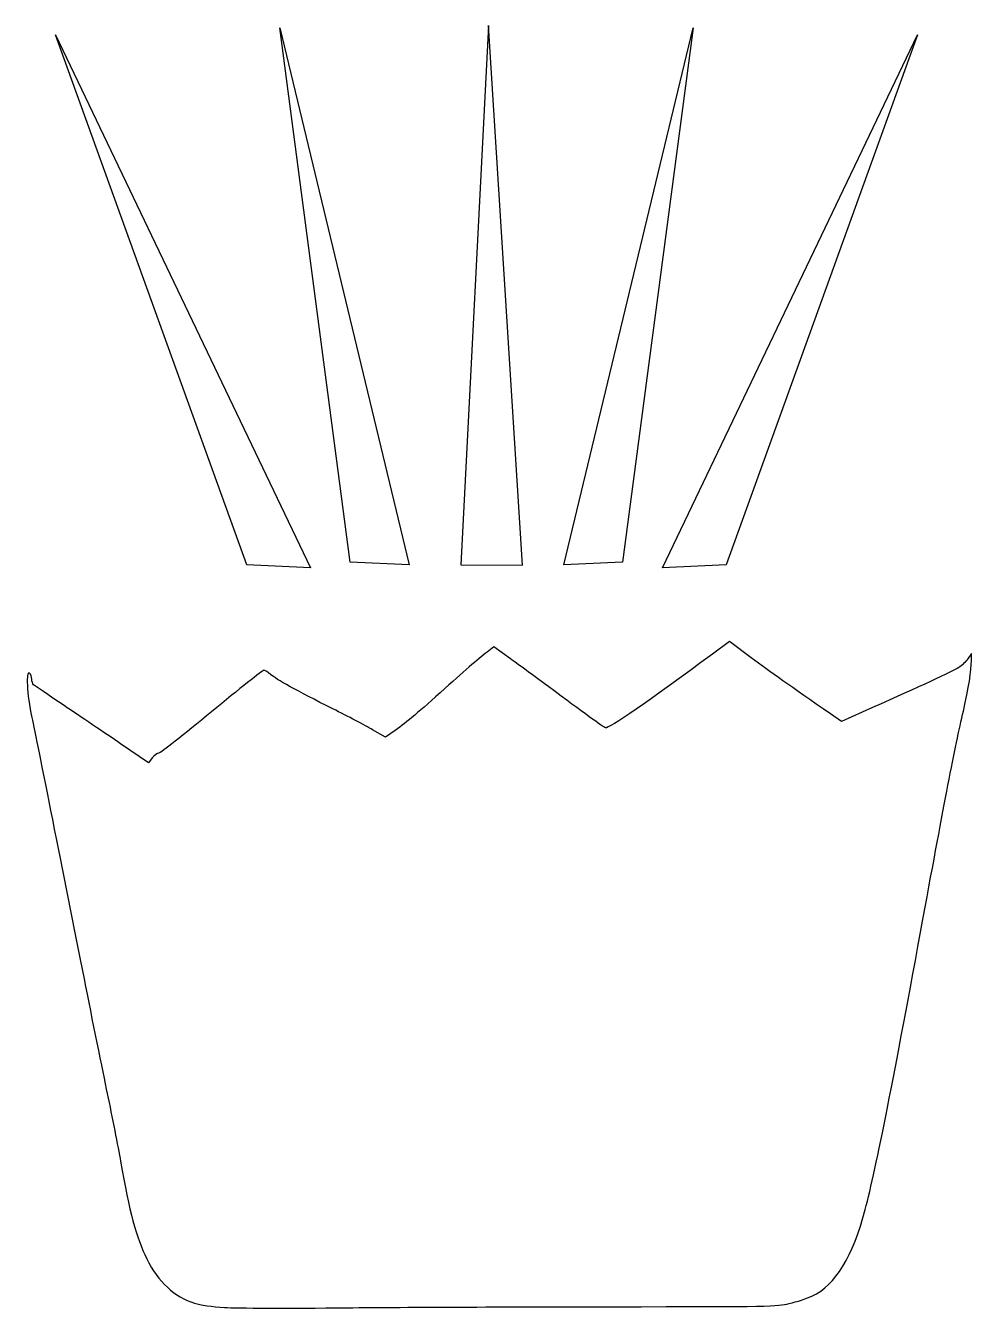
# Model space of a CAD drawing. Header units: centimetres. Extents: x -9.43 to -2.28, y -4.28 to 5.41.
import ezdxf

# ---------------------------------------------------------------- set-up
doc = ezdxf.new("R2010")
doc.units = ezdxf.units.CM
doc.header["$MEASUREMENT"] = 0
doc.layers.add('Camada 1', color=7, linetype='Continuous')

msp = doc.modelspace()

# ---------------------------------------------------------------- linework, layer by layer
at = {"layer": 'Camada 1'}
for points, knots in [([(-7.27467, 1.30897), (-7.27467, 1.30897), (-9.20107, 5.33747), (-9.20107, 5.33747), (-9.20107, 5.33747), (-9.20107, 5.33747), (-7.75629, 1.33117), (-7.75629, 1.33117), (-7.75629, 1.33117), (-7.75629, 1.33117), (-7.27467, 1.30897), (-7.27467, 1.30897)], [0, 0, 0, 0, 0.25, 0.25, 0.25, 0.25, 0.5, 0.5, 0.5, 0.5, 1, 1, 1, 1]), ([(-6.53, 1.33109), (-6.53, 1.33109), (-7.50581, 5.38972), (-7.50581, 5.38972), (-7.50581, 5.38972), (-7.50581, 5.38972), (-6.97354, 1.35334), (-6.97354, 1.35334), (-6.97354, 1.35334), (-6.97354, 1.35334), (-6.53, 1.33109), (-6.53, 1.33109)], [0, 0, 0, 0, 0.25, 0.25, 0.25, 0.25, 0.5, 0.5, 0.5, 0.5, 1, 1, 1, 1]), ([(-5.67304, 1.32927), (-5.67304, 1.32927), (-6.13873, 1.33305), (-6.13873, 1.33305), (-6.13873, 1.33305), (-6.13873, 1.33305), (-5.9282, 5.40568), (-5.9282, 5.40568), (-5.9282, 5.40568), (-5.9282, 5.40568), (-5.67304, 1.32927), (-5.67304, 1.32927)], [0, 0, 0, 0, 0.25, 0.25, 0.25, 0.25, 0.5, 0.5, 0.5, 0.5, 1, 1, 1, 1]), ([(-4.91575, 1.35334), (-4.91575, 1.35334), (-4.38351, 5.38972), (-4.38351, 5.38972), (-4.38351, 5.38972), (-4.38351, 5.38972), (-5.35932, 1.33109), (-5.35932, 1.33109), (-5.35932, 1.33109), (-5.35932, 1.33109), (-4.91575, 1.35334), (-4.91575, 1.35334)], [0, 0, 0, 0, 0.25, 0.25, 0.25, 0.25, 0.5, 0.5, 0.5, 0.5, 1, 1, 1, 1]), ([(-4.133, 1.33117), (-4.133, 1.33117), (-2.68825, 5.33747), (-2.68825, 5.33747), (-2.68825, 5.33747), (-2.68825, 5.33747), (-4.61465, 1.30897), (-4.61465, 1.30897), (-4.61465, 1.30897), (-4.61465, 1.30897), (-4.133, 1.33117), (-4.133, 1.33117)], [0, 0, 0, 0, 0.25, 0.25, 0.25, 0.25, 0.5, 0.5, 0.5, 0.5, 1, 1, 1, 1]), ([(-7.92417, -4.27805), (-8.01955, -4.27178), (-8.1057, -4.25958), (-8.15079, -4.2459), (-8.15079, -4.2459), (-8.30139, -4.20026), (-8.42691, -4.08353), (-8.51152, -3.91036), (-8.51152, -3.91036), (-8.59277, -3.74407), (-8.64257, -3.55934), (-8.70998, -3.17397), (-8.70998, -3.17397), (-8.729, -3.06515), (-8.77425, -2.83514), (-8.8105, -2.66287), (-8.8105, -2.66287), (-8.84675, -2.4906), (-8.92567, -2.09986), (-8.98587, -1.79459), (-8.98587, -1.79459), (-9.13589, -1.03373), (-9.34118, -0.00794), (-9.38068, 0.1783), (-9.38068, 0.1783), (-9.41825, 0.35539), (-9.42717, 0.53856), (-9.39698, 0.51353), (-9.39698, 0.51353), (-9.3879, 0.50599), (-9.3805, 0.4858), (-9.3805, 0.46863), (-9.3805, 0.46863), (-9.3805, 0.45151), (-9.37434, 0.43214), (-9.36677, 0.42569), (-9.36677, 0.42569), (-9.3592, 0.41924), (-9.2553, 0.34859), (-9.13587, 0.26863), (-9.13587, 0.26863), (-9.01644, 0.1887), (-8.82443, 0.05903), (-8.7092, -0.01958), (-8.7092, -0.01958), (-8.7092, -0.01958), (-8.49968, -0.16246), (-8.49968, -0.16246), (-8.49968, -0.16246), (-8.49968, -0.16246), (-8.47023, -0.12664), (-8.47023, -0.12664), (-8.47023, -0.12664), (-8.45401, -0.1069), (-8.432, -0.09082), (-8.42131, -0.09089), (-8.42131, -0.09089), (-8.41059, -0.09089), (-8.23102, 0.04997), (-8.02224, 0.22227), (-8.02224, 0.22227), (-7.81346, 0.39454), (-7.63571, 0.53551), (-7.62719, 0.53551), (-7.62719, 0.53551), (-7.61867, 0.53551), (-7.59547, 0.52125), (-7.5756, 0.50384), (-7.5756, 0.50384), (-7.53242, 0.4659), (-7.381, 0.38229), (-7.10536, 0.24418), (-7.10536, 0.24418), (-6.99352, 0.18811), (-6.85824, 0.11692), (-6.80471, 0.08596), (-6.80471, 0.08596), (-6.80471, 0.08596), (-6.7074, 0.02963), (-6.7074, 0.02963), (-6.7074, 0.02963), (-6.7074, 0.02963), (-6.63435, 0.08175), (-6.63435, 0.08175), (-6.63435, 0.08175), (-6.54172, 0.14782), (-6.45851, 0.2179), (-6.25904, 0.3979), (-6.25904, 0.3979), (-6.09084, 0.54967), (-5.99366, 0.63311), (-5.92791, 0.68217), (-5.92791, 0.68217), (-5.92791, 0.68217), (-5.88806, 0.71191), (-5.88806, 0.71191), (-5.88806, 0.71191), (-5.88806, 0.71191), (-5.76302, 0.62206), (-5.76302, 0.62206), (-5.76302, 0.62206), (-5.69428, 0.57264), (-5.56384, 0.47704), (-5.47317, 0.40963), (-5.47317, 0.40963), (-5.21324, 0.21633), (-5.06124, 0.10629), (-5.04629, 0.10054), (-5.04629, 0.10054), (-5.02253, 0.09141), (-4.71641, 0.30215), (-4.23616, 0.65826), (-4.23616, 0.65826), (-4.23616, 0.65826), (-4.10927, 0.75237), (-4.10927, 0.75237), (-4.10927, 0.75237), (-4.10927, 0.75237), (-3.94433, 0.63021), (-3.94433, 0.63021), (-3.94433, 0.63021), (-3.79936, 0.52287), (-3.64831, 0.41611), (-3.34539, 0.20688), (-3.34539, 0.20688), (-3.34539, 0.20688), (-3.26199, 0.14928), (-3.26199, 0.14928), (-3.26199, 0.14928), (-3.26199, 0.14928), (-3.02664, 0.25376), (-3.02664, 0.25376), (-3.02664, 0.25376), (-2.67985, 0.40777), (-2.42217, 0.52752), (-2.37561, 0.55634), (-2.37561, 0.55634), (-2.35299, 0.57031), (-2.32227, 0.59973), (-2.30737, 0.62164), (-2.30737, 0.62164), (-2.30737, 0.62164), (-2.28028, 0.66154), (-2.28028, 0.66154), (-2.28028, 0.66154), (-2.28028, 0.66154), (-2.28028, 0.61034), (-2.28028, 0.61034), (-2.28028, 0.61034), (-2.28028, 0.53073), (-2.30065, 0.4018), (-2.34074, 0.22781), (-2.34074, 0.22781), (-2.4045, -0.04905), (-2.4856, -0.46662), (-2.64374, -1.33291), (-2.64374, -1.33291), (-2.86242, -2.53063), (-3.00011, -3.22328), (-3.08202, -3.53755), (-3.08202, -3.53755), (-3.17431, -3.89156), (-3.30787, -4.1099), (-3.48202, -4.19139), (-3.48202, -4.19139), (-3.52155, -4.20988), (-3.59992, -4.23555), (-3.65622, -4.24846), (-3.65622, -4.24846), (-3.75734, -4.27166), (-3.77295, -4.27193), (-4.98956, -4.27246), (-4.98956, -4.27246), (-5.6666, -4.27278), (-6.56925, -4.2764), (-6.99545, -4.28056), (-6.99545, -4.28056), (-7.43992, -4.28493), (-7.8359, -4.28384), (-7.92417, -4.27805), (-7.92417, -4.27805), (-7.92417, -4.27805), (-7.92417, -4.27805), (-7.92417, -4.27805)], [0, 0, 0, 0, 0.0212766, 0.0212766, 0.0212766, 0.0212766, 0.0425532, 0.0425532, 0.0425532, 0.0425532, 0.0638298, 0.0638298, 0.0638298, 0.0638298, 0.0851064, 0.0851064, 0.0851064, 0.0851064, 0.106383, 0.106383, 0.106383, 0.106383, 0.1276596, 0.1276596, 0.1276596, 0.1276596, 0.1489362, 0.1489362, 0.1489362, 0.1489362, 0.1702128, 0.1702128, 0.1702128, 0.1702128, 0.1914894, 0.1914894, 0.1914894, 0.1914894, 0.212766, 0.212766, 0.212766, 0.212766, 0.2340426, 0.2340426, 0.2340426, 0.2340426, 0.2553191, 0.2553191, 0.2553191, 0.2553191, 0.2765957, 0.2765957, 0.2765957, 0.2765957, 0.2978723, 0.2978723, 0.2978723, 0.2978723, 0.3191489, 0.3191489, 0.3191489, 0.3191489, 0.3404255, 0.3404255, 0.3404255, 0.3404255, 0.3617021, 0.3617021, 0.3617021, 0.3617021, 0.3829787, 0.3829787, 0.3829787, 0.3829787, 0.4042553, 0.4042553, 0.4042553, 0.4042553, 0.4255319, 0.4255319, 0.4255319, 0.4255319, 0.4468085, 0.4468085, 0.4468085, 0.4468085, 0.4680851, 0.4680851, 0.4680851, 0.4680851, 0.4893617, 0.4893617, 0.4893617, 0.4893617, 0.5106383, 0.5106383, 0.5106383, 0.5106383, 0.5319149, 0.5319149, 0.5319149, 0.5319149, 0.5531915, 0.5531915, 0.5531915, 0.5531915, 0.5744681, 0.5744681, 0.5744681, 0.5744681, 0.5957447, 0.5957447, 0.5957447, 0.5957447, 0.6170213, 0.6170213, 0.6170213, 0.6170213, 0.6382979, 0.6382979, 0.6382979, 0.6382979, 0.6595745, 0.6595745, 0.6595745, 0.6595745, 0.6808511, 0.6808511, 0.6808511, 0.6808511, 0.7021277, 0.7021277, 0.7021277, 0.7021277, 0.7234043, 0.7234043, 0.7234043, 0.7234043, 0.7446809, 0.7446809, 0.7446809, 0.7446809, 0.7659574, 0.7659574, 0.7659574, 0.7659574, 0.787234, 0.787234, 0.787234, 0.787234, 0.8085106, 0.8085106, 0.8085106, 0.8085106, 0.8297872, 0.8297872, 0.8297872, 0.8297872, 0.8510638, 0.8510638, 0.8510638, 0.8510638, 0.8723404, 0.8723404, 0.8723404, 0.8723404, 0.893617, 0.893617, 0.893617, 0.893617, 0.9148936, 0.9148936, 0.9148936, 0.9148936, 0.9361702, 0.9361702, 0.9361702, 0.9361702, 0.9574468, 0.9574468, 0.9574468, 0.9574468, 1, 1, 1, 1])]:
    msp.add_open_spline(points, degree=3, knots=knots, dxfattribs=at)

doc.saveas('drawing.dxf')
